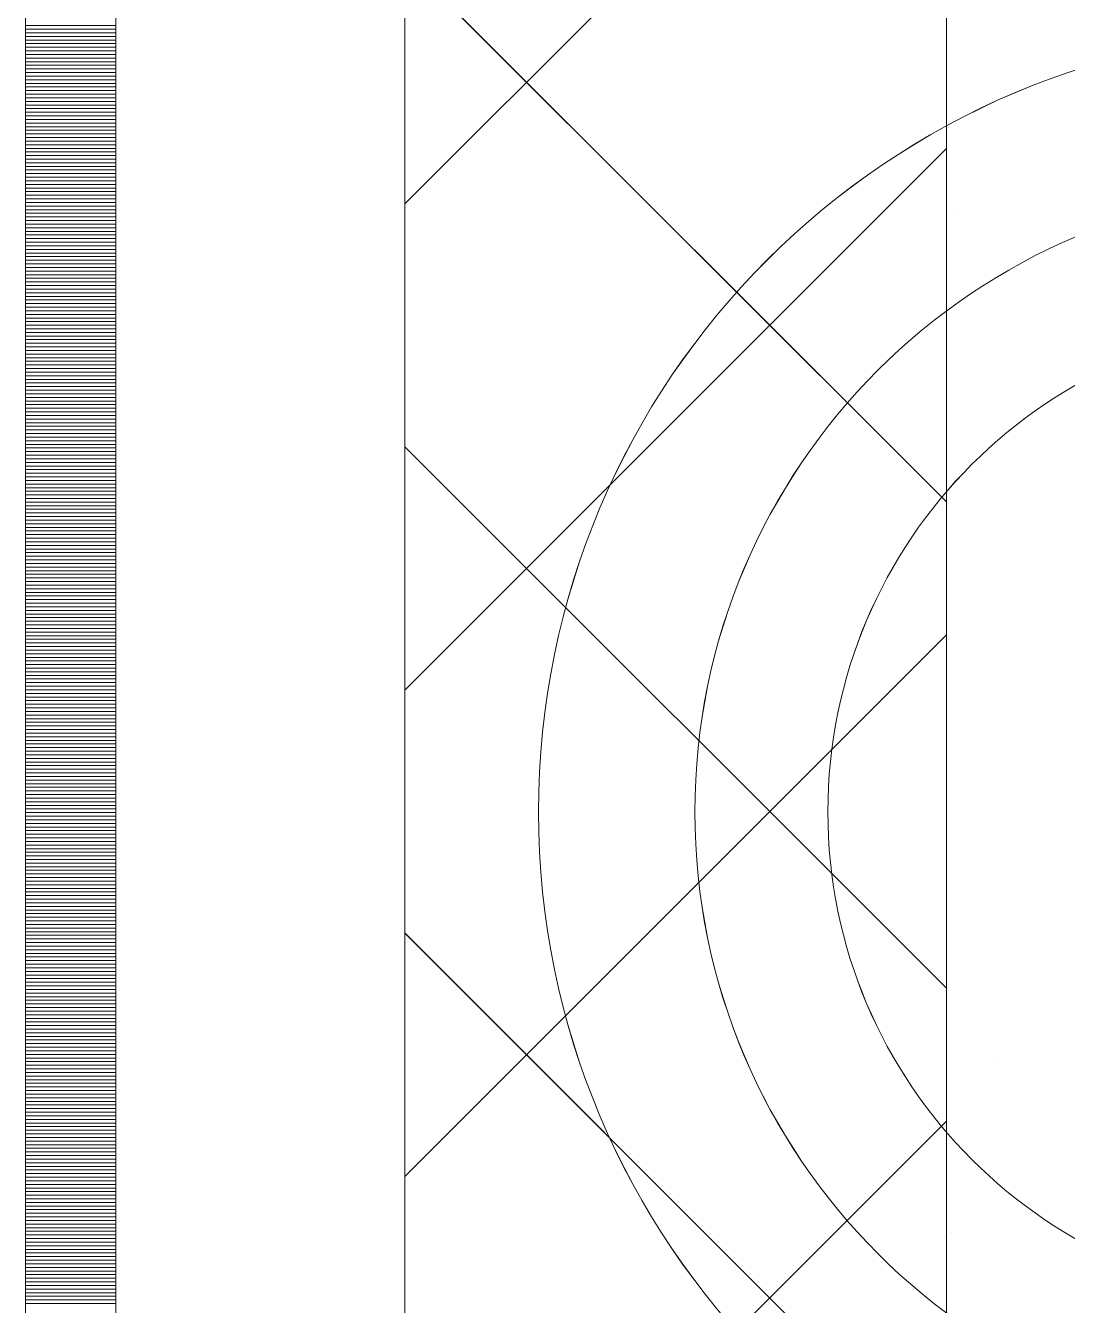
# Model space of a CAD drawing. Header units: millimetres. Extents: x 470010 to 1231400, y -134005 to 421770.
# Drawn here: x 672518.6 to 672807.1, y -20706 to -20351.5 of the extents above; entities that cross this region are included whole.
import ezdxf
from ezdxf.enums import TextEntityAlignment as Align

# ---------------------------------------------------------------- set-up
doc = ezdxf.new("R2010")
doc.units = ezdxf.units.MM
doc.linetypes.add('DASHED', pattern=[19.05, 12.7, -6.35])
doc.layers.get('Defpoints').update_dxf_attribs({"color": 140})
doc.layers.add('АР_Делит', color=120, linetype='Continuous', lineweight=0, plot=False)
for name, color, linetype, lineweight in [('АР_Стены ПЕНОблок', 52, 'Continuous', 20), ('АР_Тонкая', 254, 'Continuous', 5), ('АР_Утеплитель', 31, 'Continuous', 0), ('АР_Штриховка', 8, 'Continuous', 0)]:
    doc.layers.add(name, color=color, linetype=linetype, lineweight=lineweight)
doc.layers.add('РД_Оси_100', color=7, linetype='Continuous', lineweight=0, true_color=0x525252)
doc.styles.add('style1', font='ARIALN.TTF')

# ---------------------------------------------------------------- blocks, each defined once
blk = doc.blocks.new('СОШ_2200_АР_ОСИ_М100_28.05.24')
at = {"layer": 'АР_Делит', "color": 251, "linetype": 'DASHED', "true_color": 0x636466}
blk.add_lwpolyline([(-355, 13145), (-355, 100855), (37145, 100855), (37145, 129155), (72745, 129155), (72745, 135155), (114955, 135155), (114955, -355)], dxfattribs=at)
blk = doc.blocks.new('A$C9108343f')
at = {"layer": 'АР_Делит', "color": 18, "true_color": 0x000000}
for radius in [216.34, 173.04, 136.21]:
    blk.add_circle((7158.34, 79796.92), radius, dxfattribs=at)
at = {"layer": 'АР_Стены ПЕНОблок', "color": 18, "linetype": 'Continuous', "lineweight": 20, "true_color": 0x000000}
blk.add_line((7054.96, 97555), (7054.96, 21355), dxfattribs=at)
at = {"layer": 'АР_Тонкая', "color": 18, "linetype": 'Continuous', "lineweight": 5, "true_color": 0x000000}
for p, q in [((6799.96, 97555), (6799.96, 21355)), ((6824.96, 97555), (6824.96, 21355)), ((6824.96, 21355), (6824.96, 97555)), ((6904.96, 21355), (6904.96, 97555))]:
    blk.add_line(p, q, dxfattribs=at)
at = {"layer": 'АР_Утеплитель', "color": 18, "linetype": 'Continuous', "lineweight": 0, "true_color": 0x000000}
for p, q in [((6904.96, 97555), (6904.96, 21355)), ((7054.96, 21355), (7054.96, 97555))]:
    blk.add_line(p, q, dxfattribs=at)
at = {"layer": 'АР_Штриховка', "color": 18, "linetype": 'Continuous', "lineweight": 0, "true_color": 0x000000}
for p, q in [((6904.96, 79965.36), (7054.96, 80115.36)), ((7054.96, 79882.8), (6904.96, 80032.8)), ((6799.96, 80014.75), (6824.96, 80014.75)), ((6799.96, 80013.75), (6824.96, 80013.75)), ((6799.96, 80012.75), (6824.96, 80012.75)), ((6799.96, 80011.75), (6824.96, 80011.75)), ((6799.96, 80010.75), (6824.96, 80010.75)), ((6799.96, 80009.75), (6824.96, 80009.75)), ((6799.96, 80008.75), (6824.96, 80008.75)), ((6799.96, 80007.75), (6824.96, 80007.75)), ((6799.96, 80006.75), (6824.96, 80006.75)), ((6799.96, 80005.75), (6824.96, 80005.75)), ((6799.96, 80004.75), (6824.96, 80004.75)), ((6799.96, 80003.75), (6824.96, 80003.75)), ((6799.96, 80002.75), (6824.96, 80002.75)), ((6799.96, 80001.75), (6824.96, 80001.75)), ((6799.96, 80000.75), (6824.96, 80000.75)), ((6799.96, 79999.75), (6824.96, 79999.75)), ((6799.96, 79998.75), (6824.96, 79998.75)), ((6799.96, 79997.75), (6824.96, 79997.75)), ((6799.96, 79996.75), (6824.96, 79996.75)), ((6799.96, 79995.75), (6824.96, 79995.75)), ((6799.96, 79994.75), (6824.96, 79994.75)), ((6799.96, 79993.75), (6824.96, 79993.75)), ((6799.96, 79992.75), (6824.96, 79992.75)), ((6799.96, 79991.75), (6824.96, 79991.75)), ((6799.96, 79990.75), (6824.96, 79990.75)), ((6799.96, 79989.75), (6824.96, 79989.75)), ((6799.96, 79988.75), (6824.96, 79988.75)), ((6799.96, 79987.75), (6824.96, 79987.75)), ((6799.96, 79986.75), (6824.96, 79986.75)), ((6799.96, 79985.75), (6824.96, 79985.75)), ((6799.96, 79984.75), (6824.96, 79984.75)), ((6799.96, 79983.75), (6824.96, 79983.75)), ((6799.96, 79982.75), (6824.96, 79982.75)), ((6799.96, 79981.75), (6824.96, 79981.75)), ((6799.96, 79980.75), (6824.96, 79980.75)), ((6904.96, 79830.66), (7054.96, 79980.66)), ((6799.96, 79979.75), (6824.96, 79979.75)), ((6799.96, 79978.75), (6824.96, 79978.75)), ((6799.96, 79977.75), (6824.96, 79977.75)), ((6799.96, 79976.75), (6824.96, 79976.75)), ((6799.96, 79975.75), (6824.96, 79975.75)), ((6799.96, 79974.75), (6824.96, 79974.75)), ((6799.96, 79973.75), (6824.96, 79973.75)), ((6799.96, 79972.75), (6824.96, 79972.75)), ((6799.96, 79971.75), (6824.96, 79971.75)), ((6799.96, 79970.75), (6824.96, 79970.75)), ((6799.96, 79969.75), (6824.96, 79969.75)), ((6799.96, 79968.75), (6824.96, 79968.75)), ((6799.96, 79967.75), (6824.96, 79967.75)), ((6799.96, 79966.75), (6824.96, 79966.75)), ((6799.96, 79965.75), (6824.96, 79965.75)), ((6799.96, 79964.75), (6824.96, 79964.75)), ((6799.96, 79963.75), (6824.96, 79963.75)), ((6799.96, 79962.75), (6824.96, 79962.75)), ((7058.2, 79962.75), (7058.2, 79962.75)), ((6799.96, 79961.75), (6824.96, 79961.75)), ((6799.96, 79960.75), (6824.96, 79960.75)), ((6799.96, 79959.75), (6824.96, 79959.75)), ((6799.96, 79958.75), (6824.96, 79958.75)), ((6799.96, 79957.75), (6824.96, 79957.75)), ((6799.96, 79956.75), (6824.96, 79956.75)), ((6799.96, 79955.75), (6824.96, 79955.75)), ((6799.96, 79954.75), (6824.96, 79954.75)), ((6799.96, 79953.75), (6824.96, 79953.75)), ((6799.96, 79952.75), (6824.96, 79952.75)), ((6799.96, 79951.75), (6824.96, 79951.75)), ((6799.96, 79950.75), (6824.96, 79950.75)), ((6799.96, 79949.75), (6824.96, 79949.75)), ((6799.96, 79948.75), (6824.96, 79948.75)), ((6799.96, 79947.75), (6824.96, 79947.75)), ((6799.96, 79946.75), (6824.96, 79946.75)), ((6799.96, 79945.75), (6824.96, 79945.75)), ((6799.96, 79944.75), (6824.96, 79944.75)), ((6799.96, 79943.75), (6824.96, 79943.75)), ((6799.96, 79942.75), (6824.96, 79942.75)), ((6799.96, 79941.75), (6824.96, 79941.75)), ((6799.96, 79940.75), (6824.96, 79940.75)), ((6799.96, 79939.75), (6824.96, 79939.75)), ((6799.96, 79938.75), (6824.96, 79938.75)), ((6799.96, 79937.75), (6824.96, 79937.75)), ((6799.96, 79936.75), (6824.96, 79936.75)), ((6799.96, 79935.75), (6824.96, 79935.75)), ((6799.96, 79934.75), (6824.96, 79934.75)), ((6799.96, 79933.75), (6824.96, 79933.75)), ((6799.96, 79932.75), (6824.96, 79932.75)), ((6799.96, 79931.75), (6824.96, 79931.75)), ((6799.96, 79930.75), (6824.96, 79930.75)), ((6799.96, 79929.75), (6824.96, 79929.75)), ((6799.96, 79928.75), (6824.96, 79928.75)), ((6799.96, 79927.75), (6824.96, 79927.75)), ((6799.96, 79926.75), (6824.96, 79926.75)), ((6799.96, 79925.75), (6824.96, 79925.75)), ((6799.96, 79924.75), (6824.96, 79924.75)), ((6799.96, 79923.75), (6824.96, 79923.75)), ((6799.96, 79922.75), (6824.96, 79922.75)), ((6799.96, 79921.75), (6824.96, 79921.75)), ((6799.96, 79920.75), (6824.96, 79920.75)), ((6799.96, 79919.75), (6824.96, 79919.75)), ((6799.96, 79918.75), (6824.96, 79918.75)), ((6799.96, 79917.75), (6824.96, 79917.75)), ((6799.96, 79916.75), (6824.96, 79916.75)), ((6799.96, 79915.75), (6824.96, 79915.75)), ((6799.96, 79914.75), (6824.96, 79914.75)), ((6799.96, 79913.75), (6824.96, 79913.75)), ((6799.96, 79912.75), (6824.96, 79912.75)), ((6799.96, 79911.75), (6824.96, 79911.75)), ((6799.96, 79910.75), (6824.96, 79910.75)), ((6799.96, 79909.75), (6824.96, 79909.75)), ((6799.96, 79908.75), (6824.96, 79908.75)), ((6799.96, 79907.75), (6824.96, 79907.75)), ((6799.96, 79906.75), (6824.96, 79906.75)), ((6799.96, 79905.75), (6824.96, 79905.75)), ((6799.96, 79904.75), (6824.96, 79904.75)), ((6799.96, 79903.75), (6824.96, 79903.75)), ((6799.96, 79902.75), (6824.96, 79902.75)), ((6799.96, 79901.75), (6824.96, 79901.75)), ((6799.96, 79900.75), (6824.96, 79900.75)), ((6799.96, 79899.75), (6824.96, 79899.75)), ((6799.96, 79898.75), (6824.96, 79898.75)), ((6799.96, 79897.75), (6824.96, 79897.75)), ((6799.96, 79896.75), (6824.96, 79896.75)), ((6799.96, 79895.75), (6824.96, 79895.75)), ((7054.96, 79748.09), (6904.96, 79898.09)), ((6799.96, 79894.75), (6824.96, 79894.75)), ((6799.96, 79893.75), (6824.96, 79893.75)), ((6799.96, 79892.75), (6824.96, 79892.75)), ((6799.96, 79891.75), (6824.96, 79891.75)), ((7063.81, 79891.43), (7063.81, 79891.43)), ((6799.96, 79890.75), (6824.96, 79890.75)), ((6799.96, 79889.75), (6824.96, 79889.75)), ((6799.96, 79888.75), (6824.96, 79888.75)), ((6799.96, 79887.75), (6824.96, 79887.75)), ((6799.96, 79886.75), (6824.96, 79886.75)), ((6799.96, 79885.75), (6824.96, 79885.75)), ((6799.96, 79884.75), (6824.96, 79884.75)), ((6799.96, 79883.75), (6824.96, 79883.75)), ((6799.96, 79882.75), (6824.96, 79882.75)), ((6799.96, 79881.75), (6824.96, 79881.75)), ((6799.96, 79880.75), (6824.96, 79880.75)), ((6799.96, 79879.75), (6824.96, 79879.75)), ((6799.96, 79878.75), (6824.96, 79878.75)), ((6799.96, 79877.75), (6824.96, 79877.75)), ((7055.11, 79878.19), (7055.11, 79878.19)), ((6799.96, 79876.75), (6824.96, 79876.75)), ((6799.96, 79875.75), (6824.96, 79875.75)), ((6799.96, 79874.75), (6824.96, 79874.75)), ((6799.96, 79873.75), (6824.96, 79873.75)), ((6799.96, 79872.75), (6824.96, 79872.75)), ((6799.96, 79871.75), (6824.96, 79871.75)), ((6799.96, 79870.75), (6824.96, 79870.75)), ((6799.96, 79869.75), (6824.96, 79869.75)), ((6799.96, 79868.75), (6824.96, 79868.75)), ((6799.96, 79867.75), (6824.96, 79867.75)), ((6799.96, 79866.75), (6824.96, 79866.75)), ((6799.96, 79865.75), (6824.96, 79865.75)), ((6799.96, 79864.75), (6824.96, 79864.75)), ((6799.96, 79863.75), (6824.96, 79863.75)), ((6799.96, 79862.75), (6824.96, 79862.75)), ((6799.96, 79861.75), (6824.96, 79861.75)), ((6799.96, 79860.75), (6824.96, 79860.75)), ((6799.96, 79859.75), (6824.96, 79859.75)), ((6799.96, 79858.75), (6824.96, 79858.75)), ((6799.96, 79857.75), (6824.96, 79857.75)), ((6799.96, 79856.75), (6824.96, 79856.75)), ((6799.96, 79855.75), (6824.96, 79855.75)), ((6799.96, 79854.75), (6824.96, 79854.75)), ((6799.96, 79853.75), (6824.96, 79853.75)), ((6799.96, 79852.75), (6824.96, 79852.75)), ((6799.96, 79851.75), (6824.96, 79851.75)), ((6799.96, 79850.75), (6824.96, 79850.75)), ((6799.96, 79849.75), (6824.96, 79849.75)), ((6799.96, 79848.75), (6824.96, 79848.75)), ((6799.96, 79847.75), (6824.96, 79847.75)), ((6799.96, 79846.75), (6824.96, 79846.75)), ((6799.96, 79845.75), (6824.96, 79845.75)), ((6904.96, 79695.96), (7054.96, 79845.96)), ((6799.96, 79844.75), (6824.96, 79844.75)), ((6799.96, 79843.75), (6824.96, 79843.75)), ((6799.96, 79842.75), (6824.96, 79842.75)), ((6799.96, 79841.75), (6824.96, 79841.75)), ((6799.96, 79840.75), (6824.96, 79840.75)), ((6799.96, 79839.75), (6824.96, 79839.75)), ((6799.96, 79838.75), (6824.96, 79838.75)), ((6799.96, 79837.75), (6824.96, 79837.75)), ((6799.96, 79836.75), (6824.96, 79836.75)), ((6799.96, 79835.75), (6824.96, 79835.75)), ((6799.96, 79834.75), (6824.96, 79834.75)), ((6799.96, 79833.75), (6824.96, 79833.75)), ((6799.96, 79832.75), (6824.96, 79832.75)), ((6799.96, 79831.75), (6824.96, 79831.75)), ((6799.96, 79830.75), (6824.96, 79830.75)), ((6799.96, 79829.75), (6824.96, 79829.75)), ((6799.96, 79828.75), (6824.96, 79828.75)), ((6799.96, 79827.75), (6824.96, 79827.75)), ((6799.96, 79826.75), (6824.96, 79826.75)), ((6799.96, 79825.75), (6824.96, 79825.75)), ((6799.96, 79824.75), (6824.96, 79824.75)), ((6799.96, 79823.75), (6824.96, 79823.75)), ((6799.96, 79822.75), (6824.96, 79822.75)), ((6799.96, 79821.75), (6824.96, 79821.75)), ((6799.96, 79820.75), (6824.96, 79820.75)), ((6799.96, 79819.75), (6824.96, 79819.75)), ((6799.96, 79818.75), (6824.96, 79818.75)), ((6799.96, 79817.75), (6824.96, 79817.75)), ((6799.96, 79816.75), (6824.96, 79816.75)), ((6799.96, 79815.75), (6824.96, 79815.75)), ((6799.96, 79814.75), (6824.96, 79814.75)), ((6799.96, 79813.75), (6824.96, 79813.75)), ((6799.96, 79812.75), (6824.96, 79812.75)), ((6799.96, 79811.75), (6824.96, 79811.75)), ((6799.96, 79810.75), (6824.96, 79810.75)), ((6799.96, 79809.75), (6824.96, 79809.75)), ((6799.96, 79808.75), (6824.96, 79808.75)), ((6799.96, 79807.75), (6824.96, 79807.75)), ((6799.96, 79806.75), (6824.96, 79806.75)), ((6799.96, 79805.75), (6824.96, 79805.75)), ((6799.96, 79804.75), (6824.96, 79804.75)), ((6799.96, 79803.75), (6824.96, 79803.75)), ((6799.96, 79802.75), (6824.96, 79802.75)), ((6799.96, 79801.75), (6824.96, 79801.75)), ((6799.96, 79800.75), (6824.96, 79800.75)), ((6799.96, 79799.75), (6824.96, 79799.75)), ((6799.96, 79798.75), (6824.96, 79798.75)), ((6799.96, 79797.75), (6824.96, 79797.75)), ((6799.96, 79796.75), (6824.96, 79796.75)), ((6799.96, 79795.75), (6824.96, 79795.75)), ((6799.96, 79794.75), (6824.96, 79794.75)), ((6799.96, 79793.75), (6824.96, 79793.75)), ((6799.96, 79792.75), (6824.96, 79792.75)), ((6799.96, 79791.75), (6824.96, 79791.75)), ((6799.96, 79790.75), (6824.96, 79790.75)), ((6799.96, 79789.75), (6824.96, 79789.75)), ((6799.96, 79788.75), (6824.96, 79788.75)), ((6799.96, 79787.75), (6824.96, 79787.75)), ((6799.96, 79786.75), (6824.96, 79786.75)), ((6799.96, 79785.75), (6824.96, 79785.75)), ((6799.96, 79784.75), (6824.96, 79784.75)), ((6799.96, 79783.75), (6824.96, 79783.75)), ((6799.96, 79782.75), (6824.96, 79782.75)), ((6799.96, 79781.75), (6824.96, 79781.75)), ((6799.96, 79780.75), (6824.96, 79780.75)), ((6799.96, 79779.75), (6824.96, 79779.75)), ((6799.96, 79778.75), (6824.96, 79778.75)), ((6799.96, 79777.75), (6824.96, 79777.75)), ((6799.96, 79776.75), (6824.96, 79776.75)), ((6799.96, 79775.75), (6824.96, 79775.75)), ((6799.96, 79774.75), (6824.96, 79774.75)), ((6799.96, 79773.75), (6824.96, 79773.75)), ((6799.96, 79772.75), (6824.96, 79772.75)), ((6799.96, 79771.75), (6824.96, 79771.75)), ((6799.96, 79770.75), (6824.96, 79770.75)), ((6799.96, 79769.75), (6824.96, 79769.75)), ((6799.96, 79768.75), (6824.96, 79768.75)), ((6799.96, 79767.75), (6824.96, 79767.75)), ((6799.96, 79766.75), (6824.96, 79766.75)), ((6799.96, 79765.75), (6824.96, 79765.75)), ((6799.96, 79764.75), (6824.96, 79764.75)), ((6799.96, 79763.75), (6824.96, 79763.75)), ((6799.96, 79762.75), (6824.96, 79762.75)), ((6799.96, 79761.75), (6824.96, 79761.75)), ((6799.96, 79760.75), (6824.96, 79760.75)), ((7054.96, 79613.39), (6904.96, 79763.39)), ((6799.96, 79759.75), (6824.96, 79759.75)), ((6799.96, 79758.75), (6824.96, 79758.75)), ((6799.96, 79757.75), (6824.96, 79757.75)), ((6799.96, 79756.75), (6824.96, 79756.75)), ((6799.96, 79755.75), (6824.96, 79755.75)), ((6799.96, 79754.75), (6824.96, 79754.75)), ((6799.96, 79753.75), (6824.96, 79753.75)), ((6799.96, 79752.75), (6824.96, 79752.75)), ((6799.96, 79751.75), (6824.96, 79751.75)), ((6799.96, 79750.75), (6824.96, 79750.75)), ((6799.96, 79749.75), (6824.96, 79749.75)), ((6799.96, 79748.75), (6824.96, 79748.75)), ((6799.96, 79747.75), (6824.96, 79747.75)), ((6799.96, 79746.75), (6824.96, 79746.75)), ((6799.96, 79745.75), (6824.96, 79745.75)), ((6799.96, 79744.75), (6824.96, 79744.75)), ((6799.96, 79743.75), (6824.96, 79743.75)), ((6799.96, 79742.75), (6824.96, 79742.75)), ((6799.96, 79741.75), (6824.96, 79741.75)), ((6799.96, 79740.75), (6824.96, 79740.75)), ((6799.96, 79739.75), (6824.96, 79739.75)), ((6799.96, 79738.75), (6824.96, 79738.75)), ((6799.96, 79737.75), (6824.96, 79737.75)), ((6799.96, 79736.75), (6824.96, 79736.75)), ((6799.96, 79735.75), (6824.96, 79735.75)), ((6799.96, 79734.75), (6824.96, 79734.75)), ((6799.96, 79733.75), (6824.96, 79733.75)), ((6799.96, 79732.75), (6824.96, 79732.75)), ((6799.96, 79731.75), (6824.96, 79731.75)), ((6799.96, 79730.75), (6824.96, 79730.75)), ((6799.96, 79729.75), (6824.96, 79729.75)), ((6799.96, 79728.75), (6824.96, 79728.75)), ((6799.96, 79727.75), (6824.96, 79727.75)), ((6799.96, 79726.75), (6824.96, 79726.75)), ((6799.96, 79725.75), (6824.96, 79725.75)), ((6799.96, 79724.75), (6824.96, 79724.75)), ((7067.9, 79727.51), (7067.9, 79727.51)), ((6799.96, 79723.75), (6824.96, 79723.75)), ((6799.96, 79722.75), (6824.96, 79722.75)), ((6799.96, 79721.75), (6824.96, 79721.75)), ((6799.96, 79720.75), (6824.96, 79720.75)), ((6799.96, 79719.75), (6824.96, 79719.75)), ((6799.96, 79718.75), (6824.96, 79718.75)), ((6799.96, 79717.75), (6824.96, 79717.75)), ((6799.96, 79716.75), (6824.96, 79716.75)), ((6799.96, 79715.75), (6824.96, 79715.75)), ((6799.96, 79714.75), (6824.96, 79714.75)), ((6799.96, 79713.75), (6824.96, 79713.75)), ((6799.96, 79712.75), (6824.96, 79712.75)), ((6799.96, 79711.75), (6824.96, 79711.75)), ((6799.96, 79710.75), (6824.96, 79710.75)), ((6904.96, 79561.25), (7054.96, 79711.25)), ((6799.96, 79709.75), (6824.96, 79709.75)), ((6799.96, 79708.75), (6824.96, 79708.75)), ((6799.96, 79707.75), (6824.96, 79707.75)), ((6799.96, 79706.75), (6824.96, 79706.75)), ((6799.96, 79705.75), (6824.96, 79705.75)), ((6799.96, 79704.75), (6824.96, 79704.75)), ((6799.96, 79703.75), (6824.96, 79703.75)), ((6799.96, 79702.75), (6824.96, 79702.75)), ((6799.96, 79701.75), (6824.96, 79701.75)), ((6799.96, 79700.75), (6824.96, 79700.75)), ((6799.96, 79699.75), (6824.96, 79699.75)), ((6799.96, 79698.75), (6824.96, 79698.75)), ((6799.96, 79697.75), (6824.96, 79697.75)), ((6799.96, 79696.75), (6824.96, 79696.75)), ((6799.96, 79695.75), (6824.96, 79695.75)), ((6799.96, 79694.75), (6824.96, 79694.75)), ((6799.96, 79693.75), (6824.96, 79693.75)), ((6799.96, 79692.75), (6824.96, 79692.75)), ((6799.96, 79691.75), (6824.96, 79691.75)), ((6799.96, 79690.75), (6824.96, 79690.75)), ((6799.96, 79689.75), (6824.96, 79689.75)), ((6799.96, 79688.75), (6824.96, 79688.75)), ((6799.96, 79687.75), (6824.96, 79687.75)), ((6799.96, 79686.75), (6824.96, 79686.75)), ((6799.96, 79685.75), (6824.96, 79685.75)), ((6799.96, 79684.75), (6824.96, 79684.75)), ((6799.96, 79683.75), (6824.96, 79683.75)), ((6799.96, 79682.75), (6824.96, 79682.75)), ((6799.96, 79681.75), (6824.96, 79681.75)), ((6799.96, 79680.75), (6824.96, 79680.75)), ((6799.96, 79679.75), (6824.96, 79679.75)), ((6799.96, 79678.75), (6824.96, 79678.75)), ((7056.35, 79680.32), (7056.35, 79680.32)), ((6799.96, 79677.75), (6824.96, 79677.75)), ((6799.96, 79676.75), (6824.96, 79676.75)), ((6799.96, 79675.75), (6824.96, 79675.75)), ((6799.96, 79674.75), (6824.96, 79674.75)), ((6799.96, 79673.75), (6824.96, 79673.75)), ((6799.96, 79672.75), (6824.96, 79672.75)), ((6799.96, 79671.75), (6824.96, 79671.75)), ((6799.96, 79670.75), (6824.96, 79670.75)), ((6799.96, 79669.75), (6824.96, 79669.75)), ((6799.96, 79668.75), (6824.96, 79668.75)), ((6799.96, 79667.75), (6824.96, 79667.75)), ((6799.96, 79666.75), (6824.96, 79666.75)), ((6799.96, 79665.75), (6824.96, 79665.75)), ((6799.96, 79664.75), (6824.96, 79664.75)), ((6799.96, 79663.75), (6824.96, 79663.75)), ((6799.96, 79662.75), (6824.96, 79662.75)), ((6799.96, 79661.75), (6824.96, 79661.75)), ((6799.96, 79660.75), (6824.96, 79660.75))]:
    blk.add_line(p, q, dxfattribs=at)
at = {"layer": 'РД_Оси_100'}
blk.add_blockref('СОШ_2200_АР_ОСИ_М100_28.05.24', (7154.96, 6755), dxfattribs=at)
at = {"layer": 'Defpoints', "color": 18, "true_color": 0x000000, "style": 'style1'}
for p in [(143949.34, 316089.12), (143974.98, 281639.5), (143890.4, 273244.71), (143839.99, 264276.81), (143967.75, 254892.38), (12251.96, 104178.14), (12382.58, 96023.14)]:
    blk.add_attdef('АР-ПОМЕЩЕНИЕ:НАИМЕНОВАНИЕ', text='', height=100, dxfattribs=at).set_placement(p, align=Align.MIDDLE)
at = {"layer": 'Defpoints', "color": 18, "true_color": 0x000000, "style": 'style1', "flags": 8}
for p in [(143951.3, 279099.09), (143848.34, 269251.11), (143875.33, 260094.25), (144049.74, 250824.7), (163419.28, 238153.36), (155897.46, 237965.97), (183037.2, 237965.97), (143342.94, 237876.19)]:
    blk.add_attdef('АР-ПОМЕЩЕНИЕ:НАИМЕНОВАНИЕ', text='', height=100, dxfattribs=at).set_placement(p, align=Align.MIDDLE)

msp = doc.modelspace()

# ---------------------------------------------------------------- linework, layer by layer
at = {"layer": 'АР_Делит', "color": 18, "true_color": 0x000000}
for radius in [216.336, 173.036, 136.212]:
    msp.add_circle((672876.957, -20569.322), radius, dxfattribs=at)
at = {"layer": 'АР_Стены ПЕНОблок', "color": 18, "linetype": 'Continuous', "lineweight": 20, "true_color": 0x000000}
msp.add_line((672773.57, -2811.242), (672773.57, -79011.242), dxfattribs=at)
at = {"layer": 'АР_Тонкая', "color": 18, "linetype": 'Continuous', "lineweight": 5, "true_color": 0x000000}
for p, q in [((672518.57, -2811.242), (672518.57, -79011.242)), ((672543.57, -2811.242), (672543.57, -79011.242)), ((672543.57, -79011.242), (672543.57, -2811.242)), ((672623.57, -79011.242), (672623.57, -2811.242))]:
    msp.add_line(p, q, dxfattribs=at)
at = {"layer": 'АР_Утеплитель', "color": 18, "linetype": 'Continuous', "lineweight": 0, "true_color": 0x000000}
for p, q in [((672623.57, -2811.242), (672623.57, -79011.242)), ((672773.57, -79011.242), (672773.57, -2811.242))]:
    msp.add_line(p, q, dxfattribs=at)
at = {"layer": 'АР_Штриховка', "color": 18, "linetype": 'Continuous', "lineweight": 0, "true_color": 0x000000}
for p, q in [((672623.57, -20400.878), (672773.57, -20250.878)), ((672773.57, -20483.445), (672623.57, -20333.445)), ((672518.57, -20352.492), (672543.57, -20352.492)), ((672518.57, -20353.492), (672543.57, -20353.492)), ((672518.57, -20354.492), (672543.57, -20354.492)), ((672518.57, -20355.492), (672543.57, -20355.492)), ((672518.57, -20356.492), (672543.57, -20356.492)), ((672518.57, -20357.492), (672543.57, -20357.492)), ((672518.57, -20358.492), (672543.57, -20358.492)), ((672518.57, -20359.492), (672543.57, -20359.492)), ((672518.57, -20360.492), (672543.57, -20360.492)), ((672518.57, -20361.492), (672543.57, -20361.492)), ((672518.57, -20362.492), (672543.57, -20362.492)), ((672518.57, -20363.492), (672543.57, -20363.492)), ((672518.57, -20364.492), (672543.57, -20364.492)), ((672518.57, -20365.492), (672543.57, -20365.492)), ((672518.57, -20366.492), (672543.57, -20366.492)), ((672518.57, -20367.492), (672543.57, -20367.492)), ((672518.57, -20368.492), (672543.57, -20368.492)), ((672518.57, -20369.492), (672543.57, -20369.492)), ((672518.57, -20370.492), (672543.57, -20370.492)), ((672518.57, -20371.492), (672543.57, -20371.492)), ((672518.57, -20372.492), (672543.57, -20372.492)), ((672518.57, -20373.492), (672543.57, -20373.492)), ((672518.57, -20374.492), (672543.57, -20374.492)), ((672518.57, -20375.492), (672543.57, -20375.492)), ((672518.57, -20376.492), (672543.57, -20376.492)), ((672518.57, -20377.492), (672543.57, -20377.492)), ((672518.57, -20378.492), (672543.57, -20378.492)), ((672518.57, -20379.492), (672543.57, -20379.492)), ((672518.57, -20380.492), (672543.57, -20380.492)), ((672518.57, -20381.492), (672543.57, -20381.492)), ((672518.57, -20382.492), (672543.57, -20382.492)), ((672518.57, -20383.492), (672543.57, -20383.492)), ((672518.57, -20384.492), (672543.57, -20384.492)), ((672518.57, -20385.492), (672543.57, -20385.492)), ((672518.57, -20386.492), (672543.57, -20386.492)), ((672518.57, -20387.492), (672543.57, -20387.492)), ((672518.57, -20388.492), (672543.57, -20388.492)), ((672623.57, -20535.582), (672773.57, -20385.582)), ((672518.57, -20389.492), (672543.57, -20389.492)), ((672518.57, -20390.492), (672543.57, -20390.492)), ((672518.57, -20391.492), (672543.57, -20391.492)), ((672518.57, -20392.492), (672543.57, -20392.492)), ((672518.57, -20393.492), (672543.57, -20393.492)), ((672518.57, -20394.492), (672543.57, -20394.492)), ((672518.57, -20395.492), (672543.57, -20395.492)), ((672518.57, -20396.492), (672543.57, -20396.492)), ((672518.57, -20397.492), (672543.57, -20397.492)), ((672518.57, -20398.492), (672543.57, -20398.492)), ((672518.57, -20399.492), (672543.57, -20399.492)), ((672518.57, -20400.492), (672543.57, -20400.492)), ((672518.57, -20401.492), (672543.57, -20401.492)), ((672518.57, -20402.492), (672543.57, -20402.492)), ((672518.57, -20403.492), (672543.57, -20403.492)), ((672518.57, -20404.492), (672543.57, -20404.492)), ((672518.57, -20405.492), (672543.57, -20405.492)), ((672518.57, -20406.492), (672543.57, -20406.492)), ((672518.57, -20407.492), (672543.57, -20407.492)), ((672518.57, -20408.492), (672543.57, -20408.492)), ((672518.57, -20409.492), (672543.57, -20409.492)), ((672518.57, -20410.492), (672543.57, -20410.492)), ((672518.57, -20411.492), (672543.57, -20411.492)), ((672518.57, -20412.492), (672543.57, -20412.492)), ((672518.57, -20413.492), (672543.57, -20413.492)), ((672518.57, -20414.492), (672543.57, -20414.492)), ((672518.57, -20415.492), (672543.57, -20415.492)), ((672518.57, -20416.492), (672543.57, -20416.492)), ((672518.57, -20417.492), (672543.57, -20417.492)), ((672518.57, -20418.492), (672543.57, -20418.492)), ((672518.57, -20419.492), (672543.57, -20419.492)), ((672518.57, -20420.492), (672543.57, -20420.492)), ((672518.57, -20421.492), (672543.57, -20421.492)), ((672518.57, -20422.492), (672543.57, -20422.492)), ((672518.57, -20423.492), (672543.57, -20423.492)), ((672518.57, -20424.492), (672543.57, -20424.492)), ((672518.57, -20425.492), (672543.57, -20425.492)), ((672518.57, -20426.492), (672543.57, -20426.492)), ((672518.57, -20427.492), (672543.57, -20427.492)), ((672518.57, -20428.492), (672543.57, -20428.492)), ((672518.57, -20429.492), (672543.57, -20429.492)), ((672518.57, -20430.492), (672543.57, -20430.492)), ((672518.57, -20431.492), (672543.57, -20431.492)), ((672518.57, -20432.492), (672543.57, -20432.492)), ((672518.57, -20433.492), (672543.57, -20433.492)), ((672518.57, -20434.492), (672543.57, -20434.492)), ((672518.57, -20435.492), (672543.57, -20435.492)), ((672518.57, -20436.492), (672543.57, -20436.492)), ((672518.57, -20437.492), (672543.57, -20437.492)), ((672518.57, -20438.492), (672543.57, -20438.492)), ((672518.57, -20439.492), (672543.57, -20439.492)), ((672518.57, -20440.492), (672543.57, -20440.492)), ((672518.57, -20441.492), (672543.57, -20441.492)), ((672518.57, -20442.492), (672543.57, -20442.492)), ((672518.57, -20443.492), (672543.57, -20443.492)), ((672518.57, -20444.492), (672543.57, -20444.492)), ((672518.57, -20445.492), (672543.57, -20445.492)), ((672518.57, -20446.492), (672543.57, -20446.492)), ((672518.57, -20447.492), (672543.57, -20447.492)), ((672518.57, -20448.492), (672543.57, -20448.492)), ((672518.57, -20449.492), (672543.57, -20449.492)), ((672518.57, -20450.492), (672543.57, -20450.492)), ((672518.57, -20451.492), (672543.57, -20451.492)), ((672518.57, -20452.492), (672543.57, -20452.492)), ((672518.57, -20453.492), (672543.57, -20453.492)), ((672518.57, -20454.492), (672543.57, -20454.492)), ((672518.57, -20455.492), (672543.57, -20455.492)), ((672518.57, -20456.492), (672543.57, -20456.492)), ((672518.57, -20457.492), (672543.57, -20457.492)), ((672518.57, -20458.492), (672543.57, -20458.492)), ((672518.57, -20459.492), (672543.57, -20459.492)), ((672518.57, -20460.492), (672543.57, -20460.492)), ((672518.57, -20461.492), (672543.57, -20461.492)), ((672518.57, -20462.492), (672543.57, -20462.492)), ((672518.57, -20463.492), (672543.57, -20463.492)), ((672518.57, -20464.492), (672543.57, -20464.492)), ((672518.57, -20465.492), (672543.57, -20465.492)), ((672518.57, -20466.492), (672543.57, -20466.492)), ((672518.57, -20467.492), (672543.57, -20467.492)), ((672518.57, -20468.492), (672543.57, -20468.492)), ((672518.57, -20469.492), (672543.57, -20469.492)), ((672773.57, -20618.149), (672623.57, -20468.149)), ((672518.57, -20470.492), (672543.57, -20470.492)), ((672518.57, -20471.492), (672543.57, -20471.492)), ((672518.57, -20472.492), (672543.57, -20472.492)), ((672518.57, -20473.492), (672543.57, -20473.492)), ((672518.57, -20474.492), (672543.57, -20474.492)), ((672518.57, -20475.492), (672543.57, -20475.492)), ((672518.57, -20476.492), (672543.57, -20476.492)), ((672518.57, -20477.492), (672543.57, -20477.492)), ((672518.57, -20478.492), (672543.57, -20478.492)), ((672518.57, -20479.492), (672543.57, -20479.492)), ((672518.57, -20480.492), (672543.57, -20480.492)), ((672518.57, -20481.492), (672543.57, -20481.492)), ((672518.57, -20482.492), (672543.57, -20482.492)), ((672518.57, -20483.492), (672543.57, -20483.492)), ((672518.57, -20484.492), (672543.57, -20484.492)), ((672518.57, -20485.492), (672543.57, -20485.492)), ((672518.57, -20486.492), (672543.57, -20486.492)), ((672518.57, -20487.492), (672543.57, -20487.492)), ((672518.57, -20488.492), (672543.57, -20488.492)), ((672518.57, -20489.492), (672543.57, -20489.492)), ((672518.57, -20490.492), (672543.57, -20490.492)), ((672518.57, -20491.492), (672543.57, -20491.492)), ((672518.57, -20492.492), (672543.57, -20492.492)), ((672518.57, -20493.492), (672543.57, -20493.492)), ((672518.57, -20494.492), (672543.57, -20494.492)), ((672518.57, -20495.492), (672543.57, -20495.492)), ((672518.57, -20496.492), (672543.57, -20496.492)), ((672518.57, -20497.492), (672543.57, -20497.492)), ((672518.57, -20498.492), (672543.57, -20498.492)), ((672518.57, -20499.492), (672543.57, -20499.492)), ((672518.57, -20500.492), (672543.57, -20500.492)), ((672518.57, -20501.492), (672543.57, -20501.492)), ((672518.57, -20502.492), (672543.57, -20502.492)), ((672518.57, -20503.492), (672543.57, -20503.492)), ((672518.57, -20504.492), (672543.57, -20504.492)), ((672518.57, -20505.492), (672543.57, -20505.492)), ((672518.57, -20506.492), (672543.57, -20506.492)), ((672518.57, -20507.492), (672543.57, -20507.492)), ((672518.57, -20508.492), (672543.57, -20508.492)), ((672518.57, -20509.492), (672543.57, -20509.492)), ((672518.57, -20510.492), (672543.57, -20510.492)), ((672518.57, -20511.492), (672543.57, -20511.492)), ((672518.57, -20512.492), (672543.57, -20512.492)), ((672518.57, -20513.492), (672543.57, -20513.492)), ((672518.57, -20514.492), (672543.57, -20514.492)), ((672518.57, -20515.492), (672543.57, -20515.492)), ((672518.57, -20516.492), (672543.57, -20516.492)), ((672518.57, -20517.492), (672543.57, -20517.492)), ((672518.57, -20518.492), (672543.57, -20518.492)), ((672518.57, -20519.492), (672543.57, -20519.492)), ((672518.57, -20520.492), (672543.57, -20520.492)), ((672518.57, -20521.492), (672543.57, -20521.492)), ((672518.57, -20522.492), (672543.57, -20522.492)), ((672623.57, -20670.286), (672773.57, -20520.286)), ((672518.57, -20523.492), (672543.57, -20523.492)), ((672518.57, -20524.492), (672543.57, -20524.492)), ((672518.57, -20525.492), (672543.57, -20525.492)), ((672518.57, -20526.492), (672543.57, -20526.492)), ((672518.57, -20527.492), (672543.57, -20527.492)), ((672518.57, -20528.492), (672543.57, -20528.492)), ((672518.57, -20529.492), (672543.57, -20529.492)), ((672518.57, -20530.492), (672543.57, -20530.492)), ((672518.57, -20531.492), (672543.57, -20531.492)), ((672518.57, -20532.492), (672543.57, -20532.492)), ((672518.57, -20533.492), (672543.57, -20533.492)), ((672518.57, -20534.492), (672543.57, -20534.492)), ((672518.57, -20535.492), (672543.57, -20535.492)), ((672518.57, -20536.492), (672543.57, -20536.492)), ((672518.57, -20537.492), (672543.57, -20537.492)), ((672518.57, -20538.492), (672543.57, -20538.492)), ((672518.57, -20539.492), (672543.57, -20539.492)), ((672518.57, -20540.492), (672543.57, -20540.492)), ((672518.57, -20541.492), (672543.57, -20541.492)), ((672518.57, -20542.492), (672543.57, -20542.492)), ((672518.57, -20543.492), (672543.57, -20543.492)), ((672518.57, -20544.492), (672543.57, -20544.492)), ((672518.57, -20545.492), (672543.57, -20545.492)), ((672518.57, -20546.492), (672543.57, -20546.492)), ((672518.57, -20547.492), (672543.57, -20547.492)), ((672518.57, -20548.492), (672543.57, -20548.492)), ((672518.57, -20549.492), (672543.57, -20549.492)), ((672518.57, -20550.492), (672543.57, -20550.492)), ((672518.57, -20551.492), (672543.57, -20551.492)), ((672518.57, -20552.492), (672543.57, -20552.492)), ((672518.57, -20553.492), (672543.57, -20553.492)), ((672518.57, -20554.492), (672543.57, -20554.492)), ((672518.57, -20555.492), (672543.57, -20555.492)), ((672518.57, -20556.492), (672543.57, -20556.492)), ((672518.57, -20557.492), (672543.57, -20557.492)), ((672518.57, -20558.492), (672543.57, -20558.492)), ((672518.57, -20559.492), (672543.57, -20559.492)), ((672518.57, -20560.492), (672543.57, -20560.492)), ((672518.57, -20561.492), (672543.57, -20561.492)), ((672518.57, -20562.492), (672543.57, -20562.492)), ((672518.57, -20563.492), (672543.57, -20563.492)), ((672518.57, -20564.492), (672543.57, -20564.492)), ((672518.57, -20565.492), (672543.57, -20565.492)), ((672518.57, -20566.492), (672543.57, -20566.492)), ((672518.57, -20567.492), (672543.57, -20567.492)), ((672518.57, -20568.492), (672543.57, -20568.492)), ((672518.57, -20569.492), (672543.57, -20569.492)), ((672518.57, -20570.492), (672543.57, -20570.492)), ((672518.57, -20571.492), (672543.57, -20571.492)), ((672518.57, -20572.492), (672543.57, -20572.492)), ((672518.57, -20573.492), (672543.57, -20573.492)), ((672518.57, -20574.492), (672543.57, -20574.492)), ((672518.57, -20575.492), (672543.57, -20575.492)), ((672518.57, -20576.492), (672543.57, -20576.492)), ((672518.57, -20577.492), (672543.57, -20577.492)), ((672518.57, -20578.492), (672543.57, -20578.492)), ((672518.57, -20579.492), (672543.57, -20579.492)), ((672518.57, -20580.492), (672543.57, -20580.492)), ((672518.57, -20581.492), (672543.57, -20581.492)), ((672518.57, -20582.492), (672543.57, -20582.492)), ((672518.57, -20583.492), (672543.57, -20583.492)), ((672518.57, -20584.492), (672543.57, -20584.492)), ((672518.57, -20585.492), (672543.57, -20585.492)), ((672518.57, -20586.492), (672543.57, -20586.492)), ((672518.57, -20587.492), (672543.57, -20587.492)), ((672518.57, -20588.492), (672543.57, -20588.492)), ((672518.57, -20589.492), (672543.57, -20589.492)), ((672518.57, -20590.492), (672543.57, -20590.492)), ((672518.57, -20591.492), (672543.57, -20591.492)), ((672518.57, -20592.492), (672543.57, -20592.492)), ((672518.57, -20593.492), (672543.57, -20593.492)), ((672518.57, -20594.492), (672543.57, -20594.492)), ((672518.57, -20595.492), (672543.57, -20595.492)), ((672518.57, -20596.492), (672543.57, -20596.492)), ((672518.57, -20597.492), (672543.57, -20597.492)), ((672518.57, -20598.492), (672543.57, -20598.492)), ((672518.57, -20599.492), (672543.57, -20599.492)), ((672518.57, -20600.492), (672543.57, -20600.492)), ((672518.57, -20601.492), (672543.57, -20601.492)), ((672518.57, -20602.492), (672543.57, -20602.492)), ((672518.57, -20603.492), (672543.57, -20603.492)), ((672518.57, -20604.492), (672543.57, -20604.492)), ((672773.57, -20752.853), (672623.57, -20602.853)), ((672518.57, -20605.492), (672543.57, -20605.492)), ((672518.57, -20606.492), (672543.57, -20606.492)), ((672518.57, -20607.492), (672543.57, -20607.492)), ((672518.57, -20608.492), (672543.57, -20608.492)), ((672518.57, -20609.492), (672543.57, -20609.492)), ((672518.57, -20610.492), (672543.57, -20610.492)), ((672518.57, -20611.492), (672543.57, -20611.492)), ((672518.57, -20612.492), (672543.57, -20612.492)), ((672518.57, -20613.492), (672543.57, -20613.492)), ((672518.57, -20614.492), (672543.57, -20614.492)), ((672518.57, -20615.492), (672543.57, -20615.492)), ((672518.57, -20616.492), (672543.57, -20616.492)), ((672518.57, -20617.492), (672543.57, -20617.492)), ((672518.57, -20618.492), (672543.57, -20618.492)), ((672518.57, -20619.492), (672543.57, -20619.492)), ((672518.57, -20620.492), (672543.57, -20620.492)), ((672518.57, -20621.492), (672543.57, -20621.492)), ((672518.57, -20622.492), (672543.57, -20622.492)), ((672518.57, -20623.492), (672543.57, -20623.492)), ((672518.57, -20624.492), (672543.57, -20624.492)), ((672518.57, -20625.492), (672543.57, -20625.492)), ((672518.57, -20626.492), (672543.57, -20626.492)), ((672518.57, -20627.492), (672543.57, -20627.492)), ((672518.57, -20628.492), (672543.57, -20628.492)), ((672518.57, -20629.492), (672543.57, -20629.492)), ((672518.57, -20630.492), (672543.57, -20630.492)), ((672518.57, -20631.492), (672543.57, -20631.492)), ((672518.57, -20632.492), (672543.57, -20632.492)), ((672518.57, -20633.492), (672543.57, -20633.492)), ((672518.57, -20634.492), (672543.57, -20634.492)), ((672518.57, -20635.492), (672543.57, -20635.492)), ((672518.57, -20636.492), (672543.57, -20636.492)), ((672518.57, -20637.492), (672543.57, -20637.492)), ((672518.57, -20638.492), (672543.57, -20638.492)), ((672518.57, -20639.492), (672543.57, -20639.492)), ((672518.57, -20640.492), (672543.57, -20640.492)), ((672518.57, -20641.492), (672543.57, -20641.492)), ((672518.57, -20642.492), (672543.57, -20642.492)), ((672518.57, -20643.492), (672543.57, -20643.492)), ((672518.57, -20644.492), (672543.57, -20644.492)), ((672518.57, -20645.492), (672543.57, -20645.492)), ((672518.57, -20646.492), (672543.57, -20646.492)), ((672518.57, -20647.492), (672543.57, -20647.492)), ((672518.57, -20648.492), (672543.57, -20648.492)), ((672518.57, -20649.492), (672543.57, -20649.492)), ((672518.57, -20650.492), (672543.57, -20650.492)), ((672518.57, -20651.492), (672543.57, -20651.492)), ((672518.57, -20652.492), (672543.57, -20652.492)), ((672518.57, -20653.492), (672543.57, -20653.492)), ((672518.57, -20654.492), (672543.57, -20654.492)), ((672518.57, -20655.492), (672543.57, -20655.492)), ((672518.57, -20656.492), (672543.57, -20656.492)), ((672518.57, -20657.492), (672543.57, -20657.492)), ((672623.57, -20804.99), (672773.57, -20654.99)), ((672518.57, -20658.492), (672543.57, -20658.492)), ((672518.57, -20659.492), (672543.57, -20659.492)), ((672518.57, -20660.492), (672543.57, -20660.492)), ((672518.57, -20661.492), (672543.57, -20661.492)), ((672518.57, -20662.492), (672543.57, -20662.492)), ((672518.57, -20663.492), (672543.57, -20663.492)), ((672518.57, -20664.492), (672543.57, -20664.492)), ((672518.57, -20665.492), (672543.57, -20665.492)), ((672518.57, -20666.492), (672543.57, -20666.492)), ((672518.57, -20667.492), (672543.57, -20667.492)), ((672518.57, -20668.492), (672543.57, -20668.492)), ((672518.57, -20669.492), (672543.57, -20669.492)), ((672518.57, -20670.492), (672543.57, -20670.492)), ((672518.57, -20671.492), (672543.57, -20671.492)), ((672518.57, -20672.492), (672543.57, -20672.492)), ((672518.57, -20673.492), (672543.57, -20673.492)), ((672518.57, -20674.492), (672543.57, -20674.492)), ((672518.57, -20675.492), (672543.57, -20675.492)), ((672518.57, -20676.492), (672543.57, -20676.492)), ((672518.57, -20677.492), (672543.57, -20677.492)), ((672518.57, -20678.492), (672543.57, -20678.492)), ((672518.57, -20679.492), (672543.57, -20679.492)), ((672518.57, -20680.492), (672543.57, -20680.492)), ((672518.57, -20681.492), (672543.57, -20681.492)), ((672518.57, -20682.492), (672543.57, -20682.492)), ((672518.57, -20683.492), (672543.57, -20683.492)), ((672518.57, -20684.492), (672543.57, -20684.492)), ((672518.57, -20685.492), (672543.57, -20685.492)), ((672518.57, -20686.492), (672543.57, -20686.492)), ((672518.57, -20687.492), (672543.57, -20687.492)), ((672518.57, -20688.492), (672543.57, -20688.492)), ((672518.57, -20689.492), (672543.57, -20689.492)), ((672518.57, -20690.492), (672543.57, -20690.492)), ((672518.57, -20691.492), (672543.57, -20691.492)), ((672518.57, -20692.492), (672543.57, -20692.492)), ((672518.57, -20693.492), (672543.57, -20693.492)), ((672518.57, -20694.492), (672543.57, -20694.492)), ((672518.57, -20695.492), (672543.57, -20695.492)), ((672518.57, -20696.492), (672543.57, -20696.492)), ((672518.57, -20697.492), (672543.57, -20697.492)), ((672518.57, -20698.492), (672543.57, -20698.492)), ((672518.57, -20699.492), (672543.57, -20699.492)), ((672518.57, -20700.492), (672543.57, -20700.492)), ((672518.57, -20701.492), (672543.57, -20701.492)), ((672518.57, -20702.492), (672543.57, -20702.492)), ((672518.57, -20703.492), (672543.57, -20703.492)), ((672518.57, -20704.492), (672543.57, -20704.492)), ((672518.57, -20705.492), (672543.57, -20705.492))]:
    msp.add_line(p, q, dxfattribs=at)

# ---------------------------------------------------------------- block references
msp.add_blockref('A$C9108343f', (665718.612, -100366.242))
at = {"layer": 'РД_Оси_100'}
msp.add_blockref('СОШ_2200_АР_ОСИ_М100_28.05.24', (672873.57, -93611.242), dxfattribs=at)

doc.saveas('drawing.dxf')
